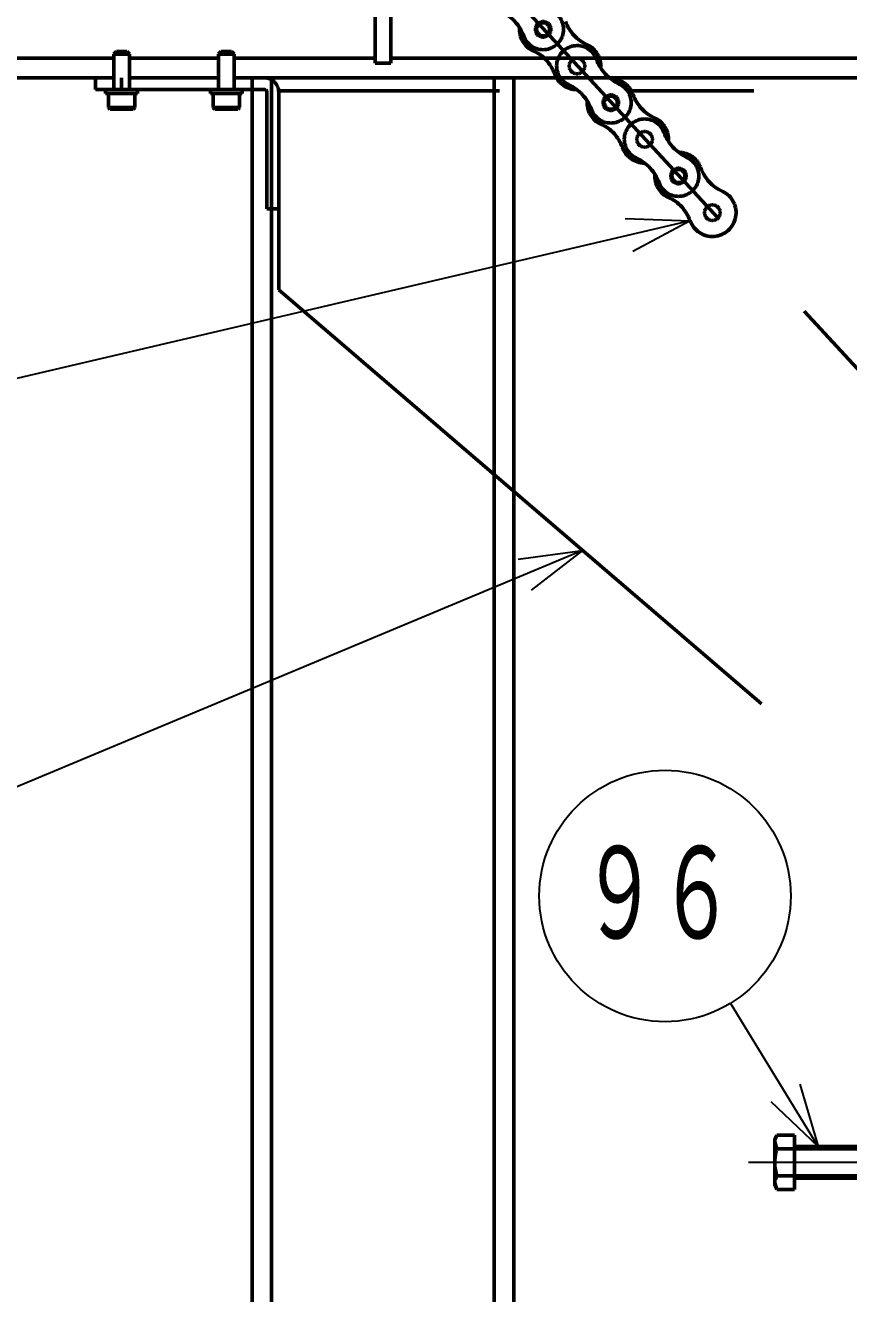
# Model space of a CAD drawing. Header units: millimetres. Extents: x -993 to 13147, y -7260 to 4342.
# Drawn here: x 4307.9 to 4622.2, y -6500.4 to -6016.3 of the extents above; entities that cross this region are included whole.
import ezdxf

# ---------------------------------------------------------------- set-up
doc = ezdxf.new("R2010")
doc.units = ezdxf.units.MM
doc.header["$LTSCALE"] = 7.649257
doc.linetypes.add('CENTER', pattern=[50.8, 31.75, -6.35, 6.35, -6.35])
doc.linetypes.add('PHANTOM', pattern=[63.5, 31.75, -6.35, 6.35, -6.35, 6.35, -6.35])
for name, color, linetype in [('NoLayerName_001', 7, 'Continuous'), ('NoLayerName_002', 7, 'Continuous'), ('NoLayerName_003', 7, 'Continuous')]:
    doc.layers.add(name, color=color, linetype=linetype)
doc.styles.get("Standard").update_dxf_attribs({"font": 'txt', "bigfont": 'extfont2'})
doc.dimstyles.get("Standard").update_dxf_attribs({"dimtxt": 2.5, "dimasz": 2.5, "dimexe": 1.25, "dimexo": 0.625, "dimtad": 1, "dimzin": 0, "dimdsep": 46, "dimtxsty": 'Standard', "dimcen": 2.5, "dimadec": 0, "dimazin": 0, "dimtfac": 0.75, "dimtmove": 0, "dimatfit": 3, "dimfxl": 1, "dimarcsym": 0})

# ---------------------------------------------------------------- blocks, each defined once
blk = doc.blocks.new('_OPEN30')
at = {"color": 0, "linetype": 'ByBlock', "lineweight": -2}
for p, q in [((-1, 0.267949), (0, 0)), ((0, 0), (-1, -0.267949)), ((0, 0), (-1, 0))]:
    blk.add_line(p, q, dxfattribs=at)
blk = doc.blocks.new('*D1587')
at = {"layer": 'Defpoints', "color": 0}
for p in [(4404.55, -5575.87), (4404.55, -5752.44), (4871.51, -6268.7)]:
    blk.add_point(p, dxfattribs=at)
at = {"layer": 'NoLayerName_001', "color": 0, "linetype": 'Continuous', "lineweight": 25}
for p, q in [((4404.55, -5744.44), (4404.55, -5567.87)), ((4871.51, -6260.7), (4871.51, -5567.87)), ((4847.51, -5575.87), (4428.55, -5575.87))]:
    blk.add_line(p, q, dxfattribs=at)
at = {"layer": 'NoLayerName_001', "color": 0, "lineweight": 25, "xscale": 24, "yscale": 24, "zscale": 24, "rotation": 180}
blk.add_blockref('_OPEN30', (4404.55, -5575.87), dxfattribs=at)
at = {"layer": 'NoLayerName_001', "color": 0, "lineweight": 25, "xscale": 24, "yscale": 24, "zscale": 24}
blk.add_blockref('_OPEN30', (4871.51, -5575.87), dxfattribs=at)
at = {"layer": 'NoLayerName_001', "color": 2, "lineweight": 50, "insert": (4638.03, -5531.29), "char_height": 48, "attachment_point": 5}
blk.add_mtext('\\W0.8000;\\T0.8750;(467)', dxfattribs=at)
blk = doc.blocks.new('JZB_0840')
at = {"layer": 'NoLayerName_001', "color": 7, "linetype": 'Continuous', "lineweight": 50}
for p, q in [((12.2, 1.5), (0, 1.5)), ((0, 1.5), (0, 0)), ((0, 0), (12.2, 0)), ((12.2, 0), (12.2, 1.5))]:
    blk.add_line(p, q, dxfattribs=at)
blk = doc.blocks.new('JZB_0841')
at = {"layer": 'NoLayerName_001', "color": 7, "linetype": 'Continuous', "lineweight": 50}
for p, q in [((12.2, 1.5), (0, 1.5)), ((0, 1.5), (0, 0)), ((0, 0), (12.2, 0)), ((12.2, 0), (12.2, 1.5))]:
    blk.add_line(p, q, dxfattribs=at)
blk = doc.blocks.new('JZB_0842')
at = {"layer": 'NoLayerName_001', "color": 7, "linetype": 'Continuous', "lineweight": 50}
for p, q in [((3, 22), (2, 21)), ((2, 21), (8, 21)), ((2, 21), (2, 7.5)), ((3, 22), (7, 22)), ((8, 21), (7, 22)), ((8, 7.5), (8, 21)), ((0, 6), (0, 0.6)), ((10, 0.6), (10, 6)), ((0, 0.6), (10, 0.6)), ((0, 0.6), (0.6, 0)), ((0.6, 0), (9.4, 0)), ((9.4, 0), (10, 0.6))]:
    blk.add_line(p, q, dxfattribs=at)
blk = doc.blocks.new('JZB_0843')
at = {"layer": 'NoLayerName_001', "color": 7, "linetype": 'Continuous', "lineweight": 50}
for p, q in [((3, 22), (2, 21)), ((2, 21), (8, 21)), ((2, 21), (2, 7.5)), ((3, 22), (7, 22)), ((8, 21), (7, 22)), ((8, 7.5), (8, 21)), ((0, 6), (0, 0.6)), ((10, 0.6), (10, 6)), ((0, 0.6), (10, 0.6)), ((0, 0.6), (0.6, 0)), ((0.6, 0), (9.4, 0)), ((9.4, 0), (10, 0.6))]:
    blk.add_line(p, q, dxfattribs=at)
blk = doc.blocks.new('JZB_0851')
at = {"layer": 'NoLayerName_001', "color": 7, "linetype": 'Continuous', "lineweight": 50}
for p, q in [((147, 673.03), (147, 761.97)), ((153, 673.03), (153, 761.97)), ((0, 675), (47.2, 675)), ((53.2, 675), (87.2, 675)), ((147, 675), (93.2, 675)), ((153, 673.03), (147, 673.03)), ((690, 675), (153, 675)), ((0, 667.5), (47.2, 667.5)), ((53.2, 667.5), (87.2, 667.5)), ((690, 667.5), (93.2, 667.5)), ((100, 667.5), (100, 12)), ((107.5, 667.5), (107.5, 12)), ((192.5, 667.5), (192.5, 12)), ((200, 667.5), (200, 12))]:
    blk.add_line(p, q, dxfattribs=at)
blk = doc.blocks.new('JZB_0920')
at = {"layer": 'NoLayerName_001', "color": 7, "linetype": 'Continuous', "lineweight": 50}
for p, q in [((10.8, 20.78), (10, 19.39)), ((10, 19.39), (10, 1.39)), ((10.8, 20.78), (17.5, 20.78)), ((17.5, 20.78), (17.5, 0)), ((10.8, 15.59), (10, 18.19)), ((10.8, 15.59), (17.5, 15.59)), ((46.6, 16.39), (17.5, 16.39)), ((95.75, 16.39), (72.6, 16.39)), ((95.75, 16.39), (95.75, 4.39)), ((97.5, 14.64), (95.75, 16.39)), ((10.8, 5.2), (17.5, 5.2)), ((95.75, 4.39), (97.5, 6.14)), ((10.8, 0), (10, 2.6)), ((10, 1.39), (10.8, 0)), ((17.5, 4.39), (46.6, 4.39)), ((72.6, 4.39), (95.75, 4.39)), ((10.8, 0), (17.5, 0))]:
    blk.add_line(p, q, dxfattribs=at)
at = {"layer": 'NoLayerName_001', "color": 3, "linetype": 'Continuous', "lineweight": 50}
for p, q in [((17.5, 15.52), (46.4, 15.52)), ((72.4, 15.52), (96.62, 15.52)), ((46.4, 5.27), (17.5, 5.27)), ((96.62, 5.27), (72.4, 5.27))]:
    blk.add_line(p, q, dxfattribs=at)
at = {"layer": 'NoLayerName_001', "color": 4, "linetype": 'CENTER', "lineweight": 25}
blk.add_line((0, 10.39), (107.5, 10.39), dxfattribs=at)
at = {"layer": 'NoLayerName_001', "color": 7, "linetype": 'Continuous', "lineweight": 50}
for points, start_tangent, end_tangent in [([(10, 18.19), (10, 18.37), (10.8, 20.78)], (0.023687, 0.999719), (0.314468, 0.949268)), ([(10, 10.39), (10.46, 14.28), (10.8, 15.59)], (0.118399, 0.992966), (0.251248, 0.967923)), ([(10.8, 5.2), (10.06, 8.98), (10, 10.39)], (-0.192044, 0.981386), (-0.045034, 0.998985)), ([(10, 2.6), (10, 2.78), (10.8, 5.2)], (0.023687, 0.999719), (0.314468, 0.949268))]:
    blk.add_spline(points, degree=3, dxfattribs=dict(at, start_tangent=start_tangent, end_tangent=end_tangent))
blk = doc.blocks.new('JZB_0961')
at = {"layer": 'NoLayerName_001', "color": 4, "linetype": 'CENTER', "lineweight": 50}
blk.add_line((491.45, 15.71), (22.72, 523.6), dxfattribs=at)
at = {"layer": 'NoLayerName_003', "color": 3, "linetype": 'PHANTOM', "lineweight": 50}
for p, q in [((193.66, 351.32), (193.65, 351.33)), ((219.51, 323.32), (219.49, 323.33))]:
    blk.add_line(p, q, dxfattribs=at)
for centre, radius in [((161.18, 373.17), 2.98), ((161.18, 373.17), 2.48), ((174.1, 359.17), 2.98), ((187.02, 345.18), 2.98), ((187.02, 345.18), 2.48), ((199.94, 331.18), 2.98), ((212.86, 317.18), 2.98), ((212.86, 317.18), 2.48), ((225.78, 303.18), 2.98)]:
    blk.add_circle(centre, radius, dxfattribs=at)
for centre, radius, start, end in [((137.97, 364.71), 16.9, 20.0847, 65.3244), ((161.16, 373.19), 7.8, 200.0847, 65.3244), ((161.16, 373.19), 9.05, 175.451, 245.7857), ((184.12, 381.36), 15.31, 199.6234, 246.7192), ((151.17, 350.98), 15.31, 19.6234, 65.7857), ((174.12, 359.16), 7.8, 20.0847, 245.3244), ((174.12, 359.16), 9.05, 355.451, 64.1192), ((197.32, 367.64), 16.9, 200.0847, 245.3244), ((174.12, 359.16), 9.05, 199.6234, 269.9582), ((187, 345.19), 9.05, 42.7046, 89.9582), ((163.81, 336.71), 16.9, 20.0847, 65.3244), ((187, 345.19), 7.8, 200.0847, 65.3244), ((187.01, 345.18), 9.05, 19.6234, 42.7046), ((187, 345.19), 9.05, 175.451, 245.7857), ((209.96, 353.36), 15.31, 199.6234, 246.7192), ((199.96, 331.16), 7.8, 20.0847, 245.3244), ((199.96, 331.16), 9.05, 355.451, 64.1192), ((177.01, 322.98), 15.31, 19.6234, 65.7857), ((223.16, 339.64), 16.9, 200.0847, 245.3244), ((199.96, 331.16), 9.05, 199.6234, 269.9582), ((212.84, 317.2), 9.05, 42.7046, 89.9582), ((189.65, 308.71), 16.9, 20.0847, 65.3244), ((212.84, 317.2), 7.8, 200.0847, 65.3244), ((212.85, 317.18), 9.05, 19.6234, 42.7046), ((235.8, 325.37), 15.31, 199.6234, 246.7192), ((212.84, 317.2), 9.05, 175.451, 245.7857), ((225.8, 303.16), 9.05, 199.6234, 64.1192), ((202.85, 294.98), 15.31, 19.6234, 65.7857)]:
    blk.add_arc(centre, radius, start, end, dxfattribs=at)
blk = doc.blocks.new('JZB_0963')
at = {"layer": 'NoLayerName_002', "color": 3, "linetype": 'PHANTOM', "lineweight": 50}
for p, q in [((0, 441), (0, 436.5)), ((10, 436.5), (10, 441)), ((700, 441), (700, 436.5)), ((710, 436.5), (710, 441)), ((0, 436.5), (64.5, 436.5)), ((640, 436), (70, 436)), ((70, 436), (70, 360)), ((640, 63.3), (640, 436)), ((710, 436.5), (645.5, 436.5)), ((65.5, 391), (65.5, 435.5)), ((644.5, 391), (644.5, 435.5)), ((70, 391), (65.5, 391)), ((644.5, 391), (640, 391)), ((70, 360), (420, 60)), ((640, 65), (635, 60)), ((420, 60), (636.7, 60)), ((499, 10), (499, 60)), ((559, 10), (559, 60)), ((499, 55.5), (559, 55.5)), ((509, 0), (499, 10)), ((559, 10), (549, 0)), ((549, 0), (509, 0))]:
    blk.add_line(p, q, dxfattribs=at)
for centre, radius, start, end in [((64.5, 435.5), 5.5, 0, 90), ((645.5, 435.5), 5.5, 90, 180), ((64.5, 435.5), 1, 0, 90), ((645.5, 435.5), 1, 90, 180), ((636.7, 63.3), 3.3, 270, 0)]:
    blk.add_arc(centre, radius, start, end, dxfattribs=at)
blk = doc.blocks.new('DIM_0017')
at = {"color": 3, "linetype": 'Continuous', "lineweight": 25}
for points in [[(403.68, 131.25), (94.74, 58.94)], [(378.84, 132.04), (403.68, 131.25), (381.77, 119.52)]]:
    blk.add_lwpolyline(points, dxfattribs=at)
blk.add_circle((48, 48), 48, dxfattribs=at)
at = {"color": 2, "linetype": 'Continuous', "lineweight": 50, "width": 0.666667}
blk.add_text('５４', height=40, dxfattribs=at).set_placement((16, 28))
blk = doc.blocks.new('DIM_0021')
at = {"color": 3, "linetype": 'Continuous', "lineweight": 25}
for points in [[(106.51, 0), (73.04, 54.71)], [(99.47, 23.83), (106.51, 0), (88.5, 17.12)]]:
    blk.add_lwpolyline(points, dxfattribs=at)
blk.add_circle((48, 95.66), 48, dxfattribs=at)
at = {"color": 2, "linetype": 'Continuous', "lineweight": 50, "width": 0.666667}
blk.add_text('９６', height=40, dxfattribs=at).set_placement((16, 75.66))
blk = doc.blocks.new('DIM_0022')
at = {"color": 3, "linetype": 'Continuous', "lineweight": 25}
for points in [[(555.82, 179.89), (284.29, 66.5)], [(531.19, 176.57), (555.82, 179.89), (536.15, 164.7)]]:
    blk.add_lwpolyline(points, dxfattribs=at)
for centre in [(48, 48), (144, 48), (240, 48)]:
    blk.add_circle(centre, 48, dxfattribs=at)
at = {"color": 2, "linetype": 'Continuous', "lineweight": 50, "width": 0.666667}
for s, p in [('１１３', (0, 28)), ('８６', (112, 28)), ('７', (224, 28))]:
    blk.add_text(s, height=40, dxfattribs=at).set_placement(p)

msp = doc.modelspace()

# ---------------------------------------------------------------- block references
at = {"layer": 'NoLayerName_001'}
for name, p in [('JZB_0961', (4344.4056, -6390.9828)), ('JZB_0851', (4294.4056, -6703.8005)), ('JZB_0842', (4339.6056, -6048.3005)), ('JZB_0843', (4379.6056, -6048.3005)), ('JZB_0963', (4334.6056, -6477.3005)), ('JZB_0841', (4338.5056, -6042.3005)), ('JZB_0840', (4378.5056, -6042.3005)), ('JZB_0920', (4584.0056, -6460.6928))]:
    msp.add_blockref(name, p, dxfattribs=at)
at = {"layer": 'NoLayerName_001', "color": 3, "linetype": 'Continuous', "lineweight": 25}
for name, p in [('DIM_0017', (4158.0044, -6222.1116)), ('DIM_0022', (3964.8158, -6396.6373)), ('DIM_0021', (4504.1164, -6444.3005))]:
    msp.add_blockref(name, p, dxfattribs=at)

# ---------------------------------------------------------------- dimensions: what is measured, and where the dimension line sits
at = {"layer": 'NoLayerName_001', "color": 3, "linetype": 'Continuous', "lineweight": 50}
dim = msp.add_linear_dim(base=(4404.5538, -5575.8657), p1=(4871.5056, -6268.7001), p2=(4404.5538, -5752.4377), angle=180, text='\\W0.8000;\\T0.8750;<>', dimstyle='Standard', override={"dimtxt": 48, "dimasz": 24, "dimexe": 8, "dimexo": 8, "dimgap": 8, "dimdec": 0, "dimzin": 8, "dimpost": '(<>)', "dimblk": 'OPEN30', "dimclrd": 0, "dimclre": 0, "dimclrt": 2, "dimtp": 0, "dimtm": 0, "dimlwd": 25, "dimlwe": 25}, dxfattribs=at)
dim.commit()
dim.dimension.update_dxf_attribs({"geometry": '*D1587', "text_midpoint": (4638.0297, -5575.8657), "dimtype": 160})

doc.saveas('drawing.dxf')
